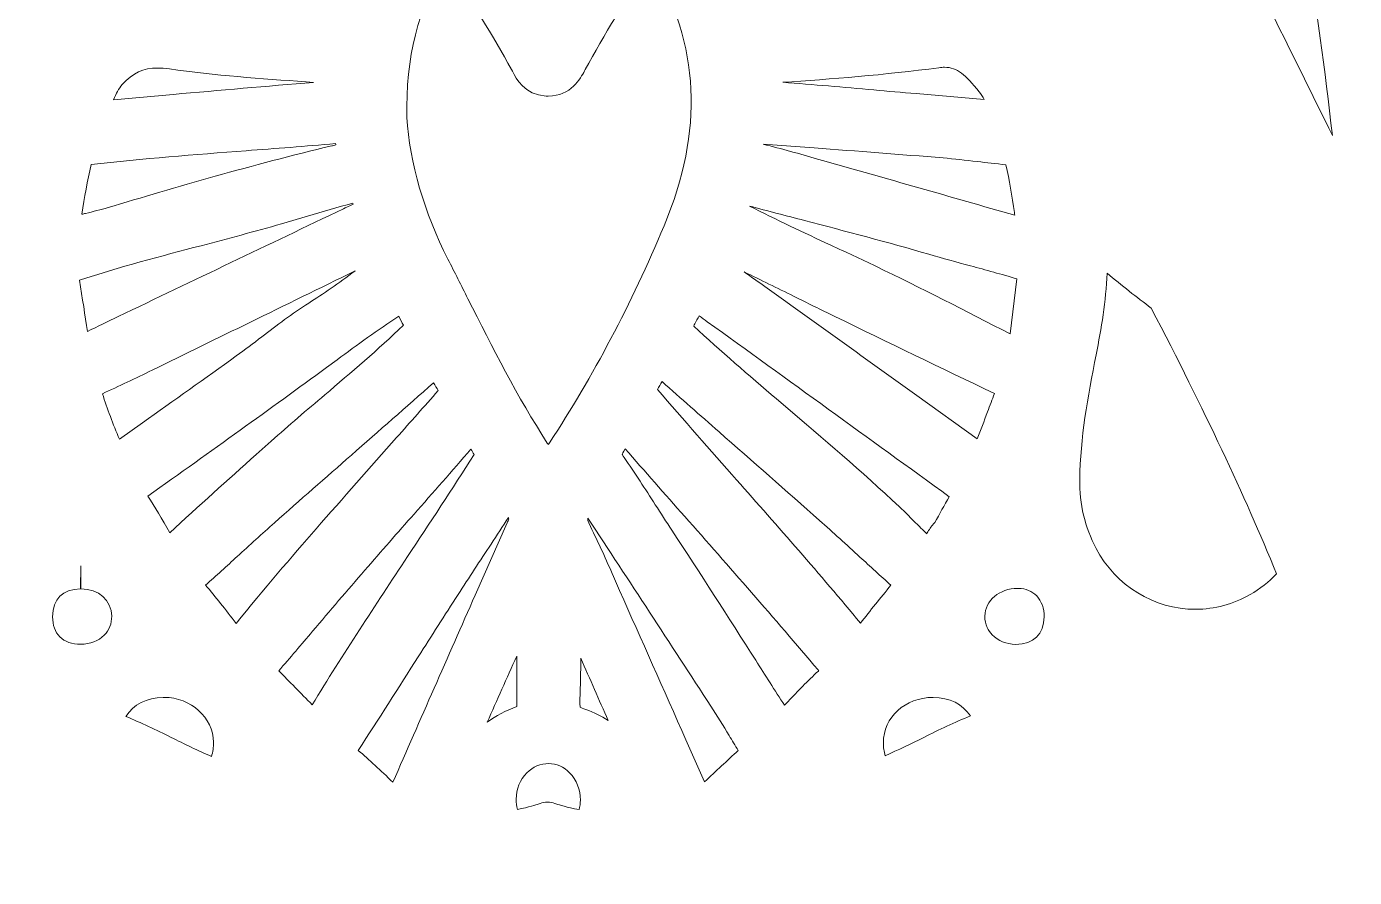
# Model space of a CAD drawing. Extents: x 86 to 1914, y -1775 to -226.
# Drawn here: x 877.8 to 1189.3, y -1457.2 to -1257.5 of the extents above; entities that cross this region are included whole.
import ezdxf

# ---------------------------------------------------------------- set-up
doc = ezdxf.new("R2010")
doc.units = 0
doc.header["$MEASUREMENT"] = 0
doc.layers.add('Layer 1', color=7, linetype='Continuous')

# ---------------------------------------------------------------- blocks, each defined once
blk = doc.blocks.new('block 3')
at = {"layer": 'Layer 1', "lineweight": 0}
for points, knots in [([(1909.17, -702.32), (1893.53, -708.4), (1878.2, -715.47), (1862.07, -720.2), (1823.68, -731.4), (1784.54, -739.2), (1744.98, -744.84), (1694.01, -752.11), (1642.77, -754.79), (1591.31, -753.43), (1567.38, -752.78), (1543.5, -751.06), (1519.7, -748.57), (1518.95, -748.5), (1518.23, -748.27), (1516.47, -747.89), (1521.31, -745.56), (1525.28, -743.84), (1529.07, -741.79), (1559.4, -725.46), (1587.96, -706.29), (1616.7, -687.4), (1637.98, -673.37), (1658.69, -658.5), (1678.04, -641.89), (1702.57, -620.8), (1726.08, -598.68), (1745.34, -572.43), (1771.85, -536.26), (1794.13, -497.98), (1805.01, -453.96), (1810.58, -431.4), (1812.48, -408.61), (1807.15, -385.71), (1799.99, -355.07), (1781.2, -333.42), (1754.39, -318.07), (1735.77, -307.39), (1715.33, -301.57), (1694.83, -296.02), (1639.25, -281.02), (1582.52, -273.01), (1525.26, -268.1), (1466.95, -263.11), (1408.48, -261.26), (1350.06, -258.65), (1310.62, -256.91), (1271.23, -254.46), (1231.92, -250.93), (1187.04, -246.9), (1142.64, -240.01), (1098.76, -229.77), (1097.38, -229.46), (1095.97, -229.28), (1094.55, -229.02), (1078.62, -226.14), (1069.68, -233.52), (1069.82, -249.66), (1069.91, -262.09), (1074.97, -273.1), (1080.67, -283.74), (1093.27, -307.24), (1112.11, -324.9), (1133.84, -339.73), (1161.19, -358.37), (1191.36, -371.14), (1222.31, -382.25), (1258.9, -395.4), (1296.14, -406.22), (1334.58, -412.44), (1357.87, -416.21), (1381.45, -418.28), (1404.53, -423.39), (1415.7, -425.87), (1426.68, -428.9), (1436.75, -434.56), (1456.38, -445.58), (1461.8, -464.49), (1451.07, -484.35), (1446.41, -492.94), (1439.97, -500.12), (1433.06, -506.94), (1394.64, -544.94), (1348.21, -569.06), (1297.15, -585.1), (1255.81, -598.08), (1213.48, -605.3), (1170.25, -608.18), (1144.02, -609.94), (1117.76, -611.25), (1091.51, -612.79), (1070.66, -614), (1049.77, -614.35), (1028.92, -615.67), (1019.27, -616.27), (1009.63, -616.49), (1000, -616.47), (990.37, -616.49), (980.73, -616.27), (971.08, -615.67), (950.23, -614.35), (929.34, -614), (908.49, -612.79), (882.24, -611.25), (855.98, -609.94), (829.75, -608.18), (786.52, -605.3), (744.19, -598.08), (702.85, -585.1), (651.79, -569.06), (605.36, -544.94), (566.94, -506.94), (560.03, -500.12), (553.59, -492.94), (548.93, -484.35), (538.2, -464.49), (543.62, -445.58), (563.25, -434.56), (573.32, -428.9), (584.3, -425.87), (595.47, -423.39), (618.55, -418.28), (642.13, -416.21), (665.42, -412.44), (703.86, -406.22), (741.1, -395.4), (777.69, -382.25), (808.64, -371.14), (838.81, -358.37), (866.15, -339.73), (887.89, -324.9), (906.73, -307.24), (919.33, -283.74), (925.03, -273.1), (930.09, -262.09), (930.18, -249.66), (930.32, -233.52), (921.38, -226.14), (905.45, -229.02), (904.03, -229.28), (902.62, -229.46), (901.24, -229.77), (857.36, -240.01), (812.96, -246.9), (768.08, -250.93), (728.77, -254.46), (689.38, -256.91), (649.94, -258.65), (591.52, -261.26), (533.05, -263.11), (474.74, -268.1), (417.48, -273.01), (360.75, -281.02), (305.17, -296.02), (284.67, -301.57), (264.23, -307.39), (245.61, -318.07), (218.8, -333.42), (200.01, -355.07), (192.85, -385.71), (187.52, -408.61), (189.42, -431.4), (194.99, -453.96), (205.87, -497.98), (228.15, -536.26), (254.66, -572.43), (273.92, -598.68), (297.43, -620.8), (321.96, -641.89), (341.31, -658.5), (362.02, -673.37), (383.3, -687.4), (412.04, -706.29), (440.6, -725.46), (470.93, -741.79), (474.72, -743.84), (478.69, -745.56), (483.53, -747.89), (481.77, -748.27), (481.05, -748.5), (480.3, -748.57), (456.5, -751.06), (432.62, -752.78), (408.69, -753.43), (357.23, -754.79), (305.99, -752.11), (255.02, -744.84), (215.46, -739.2), (176.32, -731.4), (137.93, -720.2), (121.79, -715.47), (106.47, -708.4), (90.83, -702.32), (87.69, -701.09), (86.4, -701.07), (86.48, -705.08), (86.69, -719.22), (87.8, -733.29), (91.12, -747.05), (99.71, -782.62), (115.58, -814.95), (136.23, -844.92), (168.79, -892.16), (210.55, -928.09), (264.67, -948.87), (273.9, -952.41), (282.4, -953.96), (291.34, -948.92), (292.97, -948.02), (294.91, -947.66), (296.69, -947), (374.62, -918.81), (451.55, -888.04), (528.24, -856.69), (532.23, -855.06), (533.25, -856.2), (534.44, -859.68), (539.3, -873.81), (542.84, -888.26), (545.3, -902.96), (551.58, -940.29), (550.69, -978.12), (552.97, -1015.72), (553.99, -1032.31), (554.86, -1048.99), (554.24, -1065.56), (553.75, -1078.11), (558.83, -1087.41), (565.88, -1096.91), (582.42, -1119.16), (599.1, -1141.37), (614.38, -1164.49), (643.83, -1209.07), (661.58, -1258.64), (673.71, -1310.35), (687.05, -1367.25), (691.77, -1425.16), (693.42, -1483.42), (694.18, -1510.5), (693.29, -1537.61), (694.51, -1564.72), (696.46, -1608.03), (712.64, -1644.19), (746.14, -1672.33), (776.75, -1698), (809.08, -1721.5), (840.23, -1746.5), (867.46, -1768.37), (898.86, -1775.17), (933.26, -1769.89), (950.95, -1767.19), (968.61, -1764.18), (986.51, -1762.87), (991.03, -1762.55), (995.52, -1762.4), (1000, -1762.4), (1004.48, -1762.4), (1008.97, -1762.55), (1013.49, -1762.87), (1031.39, -1764.18), (1049.05, -1767.19), (1066.74, -1769.89), (1101.14, -1775.17), (1132.54, -1768.37), (1159.77, -1746.5), (1190.92, -1721.5), (1223.25, -1698), (1253.86, -1672.33), (1287.36, -1644.19), (1303.53, -1608.03), (1305.49, -1564.72), (1306.71, -1537.61), (1305.82, -1510.5), (1306.58, -1483.42), (1308.23, -1425.16), (1312.95, -1367.25), (1326.29, -1310.35), (1338.42, -1258.64), (1356.17, -1209.07), (1385.62, -1164.49), (1400.9, -1141.37), (1417.58, -1119.16), (1434.12, -1096.91), (1441.17, -1087.41), (1446.25, -1078.11), (1445.76, -1065.56), (1445.14, -1048.99), (1446.01, -1032.31), (1447.03, -1015.72), (1449.31, -978.12), (1448.42, -940.29), (1454.7, -902.96), (1457.16, -888.26), (1460.7, -873.81), (1465.56, -859.68), (1466.75, -856.2), (1467.77, -855.06), (1471.76, -856.69), (1548.45, -888.04), (1625.38, -918.81), (1703.31, -947), (1705.09, -947.66), (1707.03, -948.02), (1708.66, -948.92), (1717.6, -953.96), (1726.1, -952.41), (1735.33, -948.87), (1789.45, -928.09), (1831.21, -892.16), (1863.77, -844.92), (1884.42, -814.95), (1900.29, -782.62), (1908.88, -747.05), (1912.2, -733.29), (1913.31, -719.22), (1913.52, -705.08), (1913.6, -701.07), (1912.31, -701.09), (1909.17, -702.32)], [0, 0, 0, 0, 1, 1, 1, 2, 2, 2, 3, 3, 3, 4, 4, 4, 5, 5, 5, 6, 6, 6, 7, 7, 7, 8, 8, 8, 9, 9, 9, 10, 10, 10, 11, 11, 11, 12, 12, 12, 13, 13, 13, 14, 14, 14, 15, 15, 15, 16, 16, 16, 17, 17, 17, 18, 18, 18, 19, 19, 19, 20, 20, 20, 21, 21, 21, 22, 22, 22, 23, 23, 23, 24, 24, 24, 25, 25, 25, 26, 26, 26, 27, 27, 27, 28, 28, 28, 29, 29, 29, 30, 30, 30, 31, 31, 31, 32, 32, 32, 33, 33, 33, 34, 34, 34, 35, 35, 35, 36, 36, 36, 37, 37, 37, 38, 38, 38, 39, 39, 39, 40, 40, 40, 41, 41, 41, 42, 42, 42, 43, 43, 43, 44, 44, 44, 45, 45, 45, 46, 46, 46, 47, 47, 47, 48, 48, 48, 49, 49, 49, 50, 50, 50, 51, 51, 51, 52, 52, 52, 53, 53, 53, 54, 54, 54, 55, 55, 55, 56, 56, 56, 57, 57, 57, 58, 58, 58, 59, 59, 59, 60, 60, 60, 61, 61, 61, 62, 62, 62, 63, 63, 63, 64, 64, 64, 65, 65, 65, 66, 66, 66, 67, 67, 67, 68, 68, 68, 69, 69, 69, 70, 70, 70, 71, 71, 71, 72, 72, 72, 73, 73, 73, 74, 74, 74, 75, 75, 75, 76, 76, 76, 77, 77, 77, 78, 78, 78, 79, 79, 79, 80, 80, 80, 81, 81, 81, 82, 82, 82, 83, 83, 83, 84, 84, 84, 85, 85, 85, 86, 86, 86, 87, 87, 87, 88, 88, 88, 89, 89, 89, 90, 90, 90, 91, 91, 91, 92, 92, 92, 93, 93, 93, 94, 94, 94, 95, 95, 95, 96, 96, 96, 97, 97, 97, 98, 98, 98, 99, 99, 99, 100, 100, 100, 101, 101, 101, 102, 102, 102, 103, 103, 103, 104, 104, 104, 105, 105, 105, 106, 106, 106, 106]), ([(1175.69, -1235.87), (1176.36, -1235.56), (1177.03, -1235.27), (1177.7, -1234.98), (1177.83, -1235.87), (1177.96, -1236.76), (1178.08, -1237.63), (1180.26, -1252.57), (1182.47, -1267.8), (1184.16, -1283.07), (1179.81, -1274.2), (1175.42, -1265.39), (1171.12, -1256.72), (1171.12, -1256.72), (1170.63, -1255.72), (1170.63, -1255.72), (1170.6, -1255.22), (1170.56, -1254.71), (1170.49, -1254.2), (1170.31, -1252.57), (1170, -1250.95), (1169.6, -1249.41), (1167.9, -1242.98), (1169.91, -1238.55), (1175.69, -1235.87)], [0, 0, 0, 0, 1, 1, 1, 2, 2, 2, 3, 3, 3, 4, 4, 4, 5, 5, 5, 6, 6, 6, 7, 7, 7, 8, 8, 8, 8]), ([(1000.49, -1355.23), (1000.38, -1355.37), (1000.29, -1355.52), (1000.2, -1355.64), (1000.13, -1355.52), (1000.04, -1355.41), (999.96, -1355.28), (992.95, -1344.53), (987.04, -1332.78), (981.32, -1321.41), (979.77, -1318.31), (978.21, -1315.21), (976.63, -1312.13), (971.15, -1301.47), (967.64, -1289.36), (966.98, -1278.86), (966.8, -1264.66), (969.52, -1253.53), (975.99, -1242.45), (982.3, -1251.7), (987.29, -1259.75), (991.53, -1267.58), (991.53, -1267.58), (991.77, -1268.03), (991.77, -1268.03), (992.62, -1269.7), (994.6, -1273.58), (999.67, -1273.84), (999.84, -1273.84), (1000.02, -1273.85), (1000.18, -1273.85), (1005.53, -1273.85), (1007.74, -1269.7), (1008.68, -1267.93), (1008.68, -1267.93), (1008.85, -1267.64), (1008.85, -1267.64), (1013.25, -1259.48), (1018.37, -1251.21), (1024.42, -1242.45), (1035.75, -1261.72), (1036.7, -1282), (1027.34, -1304.33), (1019.73, -1322.52), (1010.68, -1339.63), (1000.49, -1355.23)], [0, 0, 0, 0, 1, 1, 1, 2, 2, 2, 3, 3, 3, 4, 4, 4, 5, 5, 5, 6, 6, 6, 7, 7, 7, 8, 8, 8, 9, 9, 9, 10, 10, 10, 11, 11, 11, 12, 12, 12, 13, 13, 13, 14, 14, 14, 15, 15, 15, 15]), ([(943.36, -1270.5), (943.36, -1270.5), (945.13, -1270.63), (945.13, -1270.63), (934.11, -1271.52), (923, -1272.49), (912.21, -1273.46), (907.53, -1273.87), (902.85, -1274.29), (898.18, -1274.69), (898.75, -1273.29), (899.37, -1272.08), (900.21, -1271.15), (902.73, -1268.4), (905.16, -1267.27), (908.55, -1267.27), (909.38, -1267.27), (910.29, -1267.35), (911.27, -1267.49), (921.94, -1269.01), (932.82, -1269.76), (943.36, -1270.5)], [0, 0, 0, 0, 1, 1, 1, 2, 2, 2, 3, 3, 3, 4, 4, 4, 5, 5, 5, 6, 6, 6, 7, 7, 7, 7]), ([(1055.19, -1270.61), (1066.38, -1269.88), (1079.03, -1268.89), (1091.85, -1267.18), (1092.29, -1267.13), (1092.72, -1267.09), (1093.12, -1267.09), (1096.2, -1267.09), (1098.05, -1268.8), (1101.3, -1272.84), (1101.72, -1273.37), (1102.12, -1273.96), (1102.46, -1274.67), (1102.46, -1274.67), (1086.47, -1273.27), (1086.47, -1273.27), (1083.15, -1273), (1079.85, -1272.71), (1076.55, -1272.4), (1069.55, -1271.79), (1062.37, -1271.15), (1055.19, -1270.61)], [0, 0, 0, 0, 1, 1, 1, 2, 2, 2, 3, 3, 3, 4, 4, 4, 5, 5, 5, 6, 6, 6, 7, 7, 7, 7]), ([(929.27, -1286.67), (936.12, -1286.17), (943.21, -1285.62), (950.28, -1284.99), (950.3, -1285.1), (950.32, -1285.2), (950.34, -1285.3), (949.98, -1285.39), (949.63, -1285.48), (949.36, -1285.53), (930.9, -1289.94), (912.48, -1295.32), (896.89, -1300.02), (895.18, -1300.53), (893.44, -1300.94), (891.59, -1301.4), (891.32, -1301.45), (891.05, -1301.52), (890.76, -1301.6), (891.32, -1297.57), (892.03, -1293.76), (892.93, -1289.92), (904.99, -1288.52), (917.32, -1287.6), (929.27, -1286.67)], [0, 0, 0, 0, 1, 1, 1, 2, 2, 2, 3, 3, 3, 4, 4, 4, 5, 5, 5, 6, 6, 6, 7, 7, 7, 8, 8, 8, 8]), ([(1064.82, -1289.03), (1064.82, -1289.03), (1063.39, -1288.63), (1063.39, -1288.63), (1059.22, -1287.43), (1054.92, -1286.22), (1050.59, -1285.13), (1050.59, -1285.13), (1062.55, -1286.02), (1062.55, -1286.02), (1072.72, -1286.78), (1082.79, -1287.54), (1092.81, -1288.36), (1095.46, -1288.58), (1098.07, -1288.89), (1100.85, -1289.21), (1103, -1289.47), (1105.23, -1289.74), (1107.57, -1289.95), (1108.39, -1293.6), (1108.95, -1297.3), (1109.55, -1301.2), (1109.57, -1301.41), (1109.6, -1301.63), (1109.64, -1301.83), (1094.66, -1297.52), (1079.52, -1293.2), (1064.82, -1289.03)], [0, 0, 0, 0, 1, 1, 1, 2, 2, 2, 3, 3, 3, 4, 4, 4, 5, 5, 5, 6, 6, 6, 7, 7, 7, 8, 8, 8, 9, 9, 9, 9]), ([(943.68, -1302.03), (947.22, -1301.02), (950.76, -1299.98), (954.29, -1298.95), (954.31, -1299.04), (954.35, -1299.11), (954.38, -1299.18), (953.57, -1299.62), (952.55, -1300.11), (952.12, -1300.31), (934.49, -1308.72), (916.89, -1317.15), (899.28, -1325.58), (896.82, -1326.76), (894.4, -1327.94), (892.06, -1329.1), (891.5, -1325.29), (890.87, -1321.32), (890.18, -1317.08), (899.55, -1313.98), (909.29, -1311.42), (918.74, -1308.96), (924.92, -1307.32), (931.32, -1305.64), (937.59, -1303.83), (937.59, -1303.83), (943.68, -1302.03), (943.68, -1302.03)], [0, 0, 0, 0, 1, 1, 1, 2, 2, 2, 3, 3, 3, 4, 4, 4, 5, 5, 5, 6, 6, 6, 7, 7, 7, 8, 8, 8, 9, 9, 9, 9]), ([(1077.04, -1313.8), (1073.52, -1312.11), (1069.99, -1310.46), (1066.45, -1308.83), (1060.14, -1305.89), (1053.65, -1302.86), (1047.38, -1299.66), (1051.69, -1300.82), (1056.01, -1301.94), (1060.32, -1303.06), (1069.93, -1305.57), (1079.85, -1308.16), (1089.5, -1310.99), (1092.74, -1311.95), (1095.99, -1312.82), (1099.25, -1313.69), (1102.84, -1314.67), (1106.56, -1315.67), (1110.15, -1316.75), (1110.15, -1316.75), (1108.55, -1329.66), (1108.55, -1329.66), (1098.25, -1324.33), (1087.65, -1318.89), (1077.04, -1313.8)], [0, 0, 0, 0, 1, 1, 1, 2, 2, 2, 3, 3, 3, 4, 4, 4, 5, 5, 5, 6, 6, 6, 7, 7, 7, 8, 8, 8, 8]), ([(907.26, -1338.17), (914.91, -1334.43), (922.54, -1330.7), (930.19, -1326.96), (938.41, -1322.94), (946.62, -1318.91), (954.84, -1314.9), (950.94, -1317.8), (947.4, -1320.25), (943.97, -1322.43), (940.09, -1324.89), (936.47, -1327.67), (932.95, -1330.35), (930.97, -1331.87), (929, -1333.4), (926.97, -1334.85), (919.66, -1340.11), (912.32, -1345.33), (904.97, -1350.53), (904.97, -1350.53), (899.57, -1354.38), (899.57, -1354.38), (898.05, -1350.84), (896.72, -1347.27), (895.58, -1343.71), (899.37, -1341.94), (903.36, -1340.09), (907.26, -1338.17)], [0, 0, 0, 0, 1, 1, 1, 2, 2, 2, 3, 3, 3, 4, 4, 4, 5, 5, 5, 6, 6, 6, 7, 7, 7, 8, 8, 8, 9, 9, 9, 9]), ([(1051.57, -1318.95), (1051.57, -1318.95), (1050.99, -1318.53), (1050.99, -1318.53), (1049.41, -1317.41), (1047.79, -1316.25), (1046.14, -1315.12), (1050.04, -1317.01), (1053.92, -1318.93), (1057.73, -1320.81), (1060.94, -1322.41), (1064.17, -1323.99), (1067.39, -1325.56), (1079.98, -1331.69), (1092.32, -1337.68), (1104.89, -1343.64), (1104.35, -1345.07), (1103.8, -1346.52), (1103.26, -1347.96), (1102.44, -1350.15), (1101.66, -1352.25), (1100.83, -1354.32), (1100.83, -1354.32), (1086.67, -1344.15), (1086.67, -1344.15), (1074.97, -1335.75), (1063.28, -1327.34), (1051.57, -1318.95)], [0, 0, 0, 0, 1, 1, 1, 2, 2, 2, 3, 3, 3, 4, 4, 4, 5, 5, 5, 6, 6, 6, 7, 7, 7, 8, 8, 8, 9, 9, 9, 9]), ([(1164.87, -1390.84), (1160.95, -1393.1), (1156.53, -1394.3), (1152.05, -1394.3), (1142.33, -1394.3), (1133.37, -1388.82), (1128.71, -1380.01), (1126.1, -1375.05), (1124.8, -1369.59), (1124.89, -1363.79), (1125, -1354.16), (1126.77, -1344.46), (1128.73, -1334.56), (1129.93, -1328.45), (1131.02, -1322.03), (1131.32, -1315.38), (1134.73, -1318.33), (1138.25, -1321.05), (1141.68, -1323.61), (1154.26, -1347.9), (1163.44, -1367.34), (1171.07, -1385.98), (1169.24, -1387.88), (1167.17, -1389.51), (1164.87, -1390.84)], [0, 0, 0, 0, 1, 1, 1, 2, 2, 2, 3, 3, 3, 4, 4, 4, 5, 5, 5, 6, 6, 6, 7, 7, 7, 8, 8, 8, 8]), ([(906.21, -1367.74), (921.24, -1357.1), (934.95, -1347.23), (948.11, -1337.59), (948.11, -1337.59), (950.65, -1335.72), (950.65, -1335.72), (955.32, -1332.27), (960.17, -1328.72), (965.08, -1325.53), (965.46, -1326.24), (965.82, -1326.94), (966.19, -1327.65), (960.29, -1333.31), (953.91, -1338.73), (947.73, -1343.99), (943.58, -1347.5), (939.28, -1351.15), (935.13, -1354.86), (935.13, -1354.86), (931.68, -1357.97), (931.68, -1357.97), (924.99, -1363.95), (918.1, -1370.11), (911.37, -1376.33), (909.54, -1373.09), (907.86, -1370.29), (906.21, -1367.74)], [0, 0, 0, 0, 1, 1, 1, 2, 2, 2, 3, 3, 3, 4, 4, 4, 5, 5, 5, 6, 6, 6, 7, 7, 7, 8, 8, 8, 9, 9, 9, 9]), ([(1060.78, -1350.93), (1060.78, -1350.93), (1053.72, -1344.91), (1053.72, -1344.91), (1047.29, -1339.4), (1040.61, -1333.71), (1034.32, -1327.83), (1034.41, -1327.65), (1034.47, -1327.49), (1034.54, -1327.34), (1034.88, -1326.71), (1035.25, -1326.04), (1035.59, -1325.44), (1036.21, -1325.85), (1036.88, -1326.34), (1037.5, -1326.8), (1056.42, -1340.47), (1075.35, -1354.16), (1094.26, -1367.88), (1093.12, -1369.9), (1092, -1371.93), (1090.86, -1373.96), (1090.69, -1374.12), (1090.53, -1374.28), (1090.38, -1374.46), (1089.79, -1375.17), (1089.35, -1375.92), (1088.97, -1376.62), (1088.68, -1376.33), (1087.34, -1374.95), (1087.34, -1374.95), (1078.85, -1366.41), (1069.66, -1358.55), (1060.78, -1350.93)], [0, 0, 0, 0, 1, 1, 1, 2, 2, 2, 3, 3, 3, 4, 4, 4, 5, 5, 5, 6, 6, 6, 7, 7, 7, 8, 8, 8, 9, 9, 9, 10, 10, 10, 11, 11, 11, 11]), ([(919.79, -1388.64), (922.27, -1386.41), (924.74, -1384.17), (927.19, -1381.92), (930.09, -1379.25), (932.99, -1376.6), (935.92, -1373.99), (941.94, -1368.68), (947.98, -1363.39), (954, -1358.09), (960.44, -1352.44), (966.87, -1346.8), (973.29, -1341.12), (973.66, -1341.74), (974, -1342.37), (974.36, -1342.97), (971.1, -1346.67), (967.84, -1350.35), (964.57, -1354.01), (958.39, -1360.99), (951.99, -1368.21), (945.75, -1375.39), (940, -1381.97), (933.35, -1389.69), (926.93, -1397.62), (924.47, -1394.35), (922.11, -1391.38), (919.79, -1388.64)], [0, 0, 0, 0, 1, 1, 1, 2, 2, 2, 3, 3, 3, 4, 4, 4, 5, 5, 5, 6, 6, 6, 7, 7, 7, 8, 8, 8, 9, 9, 9, 9]), ([(1026.87, -1340.87), (1031.33, -1344.8), (1035.79, -1348.74), (1040.25, -1352.65), (1048.12, -1359.58), (1055.99, -1366.51), (1063.84, -1373.45), (1067.01, -1376.28), (1070.17, -1379.14), (1073.3, -1382.03), (1075.72, -1384.24), (1078.13, -1386.47), (1080.58, -1388.66), (1078.13, -1391.62), (1075.73, -1394.63), (1073.43, -1397.55), (1063.95, -1386.09), (1054.01, -1374.83), (1044.37, -1363.93), (1038.24, -1357), (1031.93, -1349.84), (1025.8, -1342.72), (1026.18, -1342.1), (1026.54, -1341.48), (1026.87, -1340.87)], [0, 0, 0, 0, 1, 1, 1, 2, 2, 2, 3, 3, 3, 4, 4, 4, 5, 5, 5, 6, 6, 6, 7, 7, 7, 8, 8, 8, 8]), ([(944.88, -1399.45), (948.96, -1394.66), (953.02, -1389.88), (957.16, -1385.13), (960.98, -1380.7), (964.84, -1376.31), (968.71, -1371.94), (973.09, -1366.96), (977.61, -1361.85), (982.03, -1356.7), (982.27, -1357.15), (982.52, -1357.57), (982.76, -1358), (977.66, -1366.03), (972.31, -1374.12), (967.15, -1381.95), (959.68, -1393.25), (951.99, -1404.89), (944.79, -1416.73), (942.09, -1413.94), (939.42, -1411.25), (936.94, -1408.77), (939.6, -1405.67), (942.25, -1402.57), (944.88, -1399.45)], [0, 0, 0, 0, 1, 1, 1, 2, 2, 2, 3, 3, 3, 4, 4, 4, 5, 5, 5, 6, 6, 6, 7, 7, 7, 8, 8, 8, 8]), ([(1017.55, -1358), (1017.57, -1357.91), (1017.66, -1357.53), (1018.2, -1356.62), (1022.85, -1361.94), (1027.52, -1367.23), (1032.2, -1372.52), (1042.55, -1384.26), (1053.25, -1396.39), (1063.48, -1408.55), (1063.53, -1408.61), (1063.59, -1408.68), (1063.64, -1408.73), (1063.6, -1408.77), (1063.57, -1408.79), (1063.55, -1408.82), (1061.01, -1411.11), (1058.69, -1413.56), (1056.46, -1415.93), (1056.17, -1416.22), (1055.88, -1416.53), (1055.61, -1416.84), (1053.34, -1413.32), (1051.09, -1409.78), (1048.85, -1406.27), (1042.46, -1396.24), (1035.85, -1385.87), (1029.17, -1375.77), (1027.87, -1373.78), (1026.58, -1371.76), (1025.29, -1369.75), (1022.95, -1366.11), (1020.54, -1362.32), (1017.97, -1358.69), (1017.66, -1358.24), (1017.57, -1358.02), (1017.55, -1358)], [0, 0, 0, 0, 1, 1, 1, 2, 2, 2, 3, 3, 3, 4, 4, 4, 5, 5, 5, 6, 6, 6, 7, 7, 7, 8, 8, 8, 9, 9, 9, 10, 10, 10, 11, 11, 11, 12, 12, 12, 12]), ([(969.68, -1405.45), (972.78, -1400.57), (975.89, -1395.7), (979.02, -1390.84), (981.58, -1386.87), (984.17, -1382.93), (986.76, -1379), (988.12, -1376.93), (989.48, -1374.86), (990.83, -1372.78), (990.86, -1372.89), (990.9, -1373), (990.92, -1373.09), (990.81, -1373.4), (990.68, -1373.72), (990.54, -1374.03), (990.54, -1374.03), (983.03, -1391), (983.03, -1391), (976.68, -1405.38), (970.14, -1420.21), (963.72, -1434.9), (960.82, -1432.07), (958.17, -1429.64), (955.6, -1427.41), (960.35, -1420.1), (965.1, -1412.65), (969.68, -1405.45)], [0, 0, 0, 0, 1, 1, 1, 2, 2, 2, 3, 3, 3, 4, 4, 4, 5, 5, 5, 6, 6, 6, 7, 7, 7, 8, 8, 8, 9, 9, 9, 9]), ([(1016.92, -1389.88), (1016.92, -1389.88), (1015.47, -1386.61), (1015.47, -1386.61), (1013.78, -1382.75), (1012.02, -1378.74), (1010.06, -1374.86), (1009.37, -1373.52), (1009.43, -1373.07), (1009.43, -1373.07), (1009.43, -1373.07), (1009.45, -1373.03), (1009.5, -1372.94), (1019.15, -1387.63), (1028.77, -1402.33), (1038.35, -1417.07), (1039.8, -1419.3), (1041.23, -1421.66), (1042.63, -1423.93), (1043.32, -1425.09), (1044.02, -1426.25), (1044.75, -1427.43), (1042.14, -1429.84), (1039.53, -1432.29), (1036.86, -1434.81), (1036.86, -1434.81), (1032.49, -1424.96), (1032.49, -1424.96), (1027.25, -1413.14), (1022.08, -1401.52), (1016.92, -1389.88)], [0, 0, 0, 0, 1, 1, 1, 2, 2, 2, 3, 3, 3, 4, 4, 4, 5, 5, 5, 6, 6, 6, 7, 7, 7, 8, 8, 8, 9, 9, 9, 10, 10, 10, 10]), ([(897.74, -1395.95), (897.76, -1397.65), (897.16, -1399.2), (896, -1400.37), (894.66, -1401.73), (892.7, -1402.5), (890.45, -1402.51), (888.4, -1402.51), (886.7, -1401.92), (885.56, -1400.76), (884.45, -1399.65), (883.87, -1398.04), (883.87, -1396.08), (883.87, -1391.87), (886.23, -1389.53), (890.45, -1389.51), (890.45, -1389.51), (890.51, -1384.07), (890.51, -1384.07), (890.51, -1384.07), (890.51, -1389.51), (890.51, -1389.51), (894.73, -1389.51), (897.7, -1392.16), (897.74, -1395.95)], [0, 0, 0, 0, 1, 1, 1, 2, 2, 2, 3, 3, 3, 4, 4, 4, 5, 5, 5, 6, 6, 6, 7, 7, 7, 8, 8, 8, 8]), ([(1110.33, -1389.41), (1110.33, -1389.41), (1110.51, -1389.41), (1110.51, -1389.41), (1112.21, -1389.44), (1113.7, -1390.04), (1114.79, -1391.18), (1115.95, -1392.4), (1116.58, -1394.12), (1116.55, -1396.06), (1116.48, -1400.17), (1114.08, -1402.53), (1109.84, -1402.53), (1107.66, -1402.51), (1105.72, -1401.7), (1104.35, -1400.28), (1103.53, -1399.43), (1102.57, -1397.98), (1102.6, -1395.9), (1102.7, -1392.2), (1106.01, -1389.41), (1110.33, -1389.41)], [0, 0, 0, 0, 1, 1, 1, 2, 2, 2, 3, 3, 3, 4, 4, 4, 5, 5, 5, 6, 6, 6, 7, 7, 7, 7]), ([(985.86, -1420.79), (988.14, -1415.62), (990.46, -1410.46), (992.77, -1405.34), (992.77, -1409.28), (992.77, -1413.21), (992.78, -1417.15), (990.23, -1418.07), (987.91, -1419.3), (985.86, -1420.79)], [0, 0, 0, 0, 1, 1, 1, 2, 2, 2, 3, 3, 3, 3]), ([(1007.6, -1415.41), (1007.72, -1412.21), (1007.8, -1408.99), (1007.81, -1405.8), (1009.97, -1410.65), (1012.09, -1415.53), (1014.22, -1420.41), (1012.64, -1419.34), (1010.9, -1418.47), (1009.03, -1417.83), (1008.21, -1417.56), (1007.83, -1417.35), (1007.67, -1417.24), (1007.61, -1417.02), (1007.56, -1416.51), (1007.6, -1415.41)], [0, 0, 0, 0, 1, 1, 1, 2, 2, 2, 3, 3, 3, 4, 4, 4, 5, 5, 5, 5]), ([(909.82, -1414.97), (909.82, -1414.97), (910.03, -1414.97), (910.03, -1414.97), (916.31, -1414.97), (921.53, -1419.7), (921.64, -1425.52), (921.65, -1426.66), (921.49, -1427.79), (921.13, -1428.84), (917.96, -1427.43), (914.8, -1425.94), (911.68, -1424.36), (908.2, -1422.6), (904.63, -1420.95), (901.08, -1419.45), (902.85, -1416.67), (905.95, -1415.04), (909.82, -1414.97)], [0, 0, 0, 0, 1, 1, 1, 2, 2, 2, 3, 3, 3, 4, 4, 4, 5, 5, 5, 6, 6, 6, 6]), ([(1090.46, -1414.99), (1094.32, -1414.99), (1097.44, -1416.58), (1099.23, -1419.32), (1095.55, -1420.86), (1091.89, -1422.55), (1088.32, -1424.36), (1085.31, -1425.89), (1082.3, -1427.3), (1079.25, -1428.66), (1078.94, -1427.7), (1078.8, -1426.68), (1078.8, -1425.63), (1078.82, -1419.67), (1083.93, -1414.99), (1090.46, -1414.99)], [0, 0, 0, 0, 1, 1, 1, 2, 2, 2, 3, 3, 3, 4, 4, 4, 5, 5, 5, 5]), ([(1007.4, -1441.33), (1004.48, -1440.77), (1002.7, -1440.19), (1002.18, -1440.01), (1002.03, -1439.95), (1001.89, -1439.9), (1001.74, -1439.86), (1001.18, -1439.66), (1000.58, -1439.57), (1000, -1439.57), (999.42, -1439.57), (998.82, -1439.66), (998.26, -1439.86), (998.11, -1439.9), (997.97, -1439.95), (997.82, -1440.01), (997.33, -1440.19), (995.68, -1440.73), (992.97, -1441.26), (992.77, -1440.52), (992.66, -1439.7), (992.66, -1438.85), (992.66, -1436.53), (993.56, -1434.3), (995.16, -1432.7), (996.57, -1431.29), (998.37, -1430.51), (1000.29, -1430.51), (1002.09, -1430.53), (1003.83, -1431.29), (1005.2, -1432.68), (1006.82, -1434.33), (1007.72, -1436.65), (1007.71, -1439.07), (1007.71, -1439.86), (1007.6, -1440.63), (1007.4, -1441.33)], [0, 0, 0, 0, 1, 1, 1, 2, 2, 2, 3, 3, 3, 4, 4, 4, 5, 5, 5, 6, 6, 6, 7, 7, 7, 8, 8, 8, 9, 9, 9, 10, 10, 10, 11, 11, 11, 12, 12, 12, 12])]:
    blk.add_open_spline(points, degree=3, knots=knots, dxfattribs=at)
blk = doc.blocks.new('block 2')
at = {"layer": 'Layer 1'}
blk.add_blockref('block 3', (0, 0), dxfattribs=at)

msp = doc.modelspace()

# ---------------------------------------------------------------- block references
at = {"layer": 'Layer 1'}
msp.add_blockref('block 2', (0, 0), dxfattribs=at)

doc.saveas('drawing.dxf')
